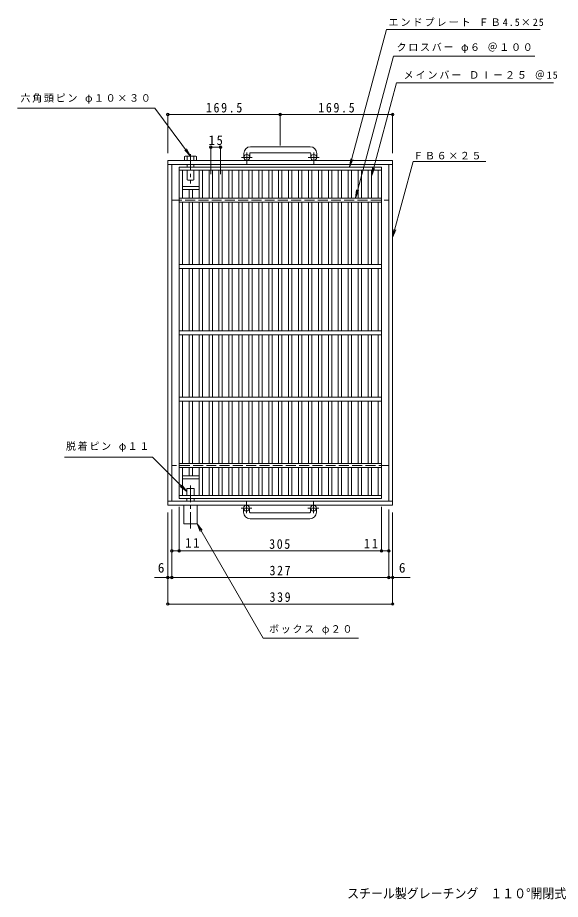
# Model space of a CAD drawing. Units: millimetres, scale not verified. Extents: x -920 to 896, y -688 to 667.
# Drawn here: x -920 to -102, y -663 to 667 of the extents above; entities that cross this region are included whole.
import ezdxf
from ezdxf.enums import TextEntityAlignment as Align

# ---------------------------------------------------------------- set-up
doc = ezdxf.new("R2010")
doc.units = ezdxf.units.MM
doc.header["$LTSCALE"] = 5
doc.header["$PDMODE"] = 32
doc.header["$PDSIZE"] = 4
doc.linetypes.add('CHAIN1', pattern=[8, 5, -1, 1, -1])
doc.linetypes.add('DASHED3', pattern=[4, 3, -1])
for name, color, linetype, lineweight in [('1-1_1-1ﾚｲﾔ', 2, 'Continuous', 9), ('1-2_1-2ﾚｲﾔ', 3, 'Continuous', 9), ('1-4_1-4ﾚｲﾔ', 7, 'Continuous', 9), ('1-5_1-5ﾚｲﾔ', 7, 'Continuous', 9), ('1-9', 4, 'Continuous', 9)]:
    doc.layers.add(name, color=color, linetype=linetype, lineweight=lineweight)
doc.layers.add('F-5_F-5ﾚｲﾔ', color=2, linetype='Continuous')
doc.styles.add('ＭＳ ゴシック', font='')
doc.styles.get('ＭＳ ゴシック').set_extended_font_data('MS Gothic')

msp = doc.modelspace()

# ---------------------------------------------------------------- linework, layer by layer
at = {"layer": '1-1_1-1ﾚｲﾔ'}
for p, q in [((-479.073, 472.451), (-569.073, 472.451)), ((-579.073, 462.451), (-579.073, 456.351)), ((-570.073, 462.451), (-570.073, 456.351)), ((-569.073, 463.451), (-479.073, 463.451)), ((-478.073, 462.451), (-478.073, 456.351)), ((-469.073, 462.451), (-469.073, 456.351)), ((-693.573, 451.851), (-693.573, -68.148)), ((-693.573, 451.851), (-354.573, 451.851)), ((-693.573, 445.851), (-354.573, 445.851)), ((-687.573, 445.851), (-687.573, -62.148)), ((-360.573, 445.851), (-360.573, -62.148)), ((-354.573, 451.851), (-354.573, -68.148)), ((-693.573, -62.148), (-354.573, -62.148)), ((-693.573, -68.148), (-354.573, -68.148)), ((-579.573, -78.749), (-579.573, -72.649)), ((-570.573, -78.749), (-570.573, -72.649)), ((-569.573, -79.749), (-479.573, -79.749)), ((-478.573, -78.749), (-478.573, -72.649)), ((-469.573, -78.749), (-469.573, -72.649)), ((-479.573, -88.749), (-569.573, -88.749))]:
    msp.add_line(p, q, dxfattribs=at)
at = {"layer": '1-1_1-1ﾚｲﾔ', "linetype": 'CHAIN1'}
for p, q in [((-566.41, 456.351), (-582.817, 456.351)), ((-574.573, 446.744), (-574.573, 463.842)), ((-465.41, 456.351), (-481.817, 456.351)), ((-473.573, 446.744), (-473.573, 463.842)), ((-575.073, -63.042), (-575.073, -80.139)), ((-474.073, -63.042), (-474.073, -80.139)), ((-566.91, -72.649), (-583.317, -72.649)), ((-465.91, -72.649), (-482.317, -72.649))]:
    msp.add_line(p, q, dxfattribs=at)
at = {"layer": '1-1_1-1ﾚｲﾔ', "linetype": 'DASHED3'}
for p, q in [((-687.573, 391.852), (-360.573, 391.852)), ((-360.573, -8.149), (-687.573, -8.149))]:
    msp.add_line(p, q, dxfattribs=at)
at = {"layer": '1-1_1-1ﾚｲﾔ'}
for centre in [(-574.573, 456.351), (-473.573, 456.351), (-575.073, -72.649), (-474.073, -72.649)]:
    msp.add_circle(centre, 4.5, dxfattribs=at)
for centre, radius, start, end in [((-569.073, 462.451), 10, 90, 180), ((-479.073, 462.451), 10, 0, 90), ((-569.073, 462.451), 1, 90, 180), ((-479.073, 462.451), 1, 0, 90), ((-569.573, -78.749), 10, 180, 270), ((-569.573, -78.749), 1, 180, 270), ((-479.573, -78.749), 10, 270, 0), ((-479.573, -78.749), 1, 270, 0)]:
    msp.add_arc(centre, radius, start, end, dxfattribs=at)
at = {"layer": '1-2_1-2ﾚｲﾔ'}
for p, q in [((-676.573, -58.149), (-676.573, 441.852)), ((-676.573, 441.852), (-371.573, 441.852)), ((-371.573, -58.149), (-371.573, 441.852)), ((-676.573, 437.351), (-371.573, 437.351)), ((-671.573, 394.851), (-671.573, 437.351)), ((-646.573, 394.851), (-646.573, 437.351)), ((-641.573, 394.851), (-641.573, 437.351)), ((-631.573, 394.851), (-631.573, 437.351)), ((-626.573, 394.851), (-626.573, 437.351)), ((-616.573, 394.851), (-616.573, 437.351)), ((-611.573, 394.851), (-611.573, 437.351)), ((-601.573, 394.851), (-601.573, 437.351)), ((-596.573, 394.851), (-596.573, 437.351)), ((-586.573, 394.851), (-586.573, 437.351)), ((-581.573, 394.851), (-581.573, 437.351)), ((-571.573, 394.851), (-571.573, 437.351)), ((-566.573, 394.851), (-566.573, 437.351)), ((-556.573, 394.851), (-556.573, 437.351)), ((-551.573, 394.851), (-551.573, 437.351)), ((-541.573, 394.851), (-541.573, 437.351)), ((-536.573, 394.851), (-536.573, 437.351)), ((-526.573, 394.851), (-526.573, 437.351)), ((-521.573, 394.851), (-521.573, 437.351)), ((-511.573, 394.851), (-511.573, 437.351)), ((-506.573, 394.851), (-506.573, 437.351)), ((-496.573, 394.851), (-496.573, 437.351)), ((-491.573, 394.851), (-491.573, 437.351)), ((-481.573, 394.851), (-481.573, 437.351)), ((-476.573, 394.851), (-476.573, 437.351)), ((-466.573, 394.851), (-466.573, 437.351)), ((-461.573, 394.851), (-461.573, 437.351)), ((-451.573, 394.851), (-451.573, 437.351)), ((-446.573, 394.851), (-446.573, 437.351)), ((-436.573, 394.851), (-436.573, 437.351)), ((-431.573, 394.851), (-431.573, 437.351)), ((-421.573, 394.851), (-421.573, 437.351)), ((-416.573, 394.851), (-416.573, 437.351)), ((-406.573, 394.851), (-406.573, 437.351)), ((-401.573, 394.851), (-401.573, 437.351)), ((-391.573, 394.851), (-391.573, 437.351)), ((-386.573, 394.851), (-386.573, 437.351)), ((-376.573, 394.851), (-376.573, 437.351)), ((-661.573, 394.851), (-661.573, 407.852)), ((-656.573, 394.851), (-656.573, 407.852)), ((-371.573, 394.851), (-676.573, 394.851)), ((-371.573, 388.851), (-676.573, 388.851)), ((-671.573, 294.851), (-671.573, 388.851)), ((-661.573, 294.851), (-661.573, 388.851)), ((-656.573, 294.851), (-656.573, 388.851)), ((-646.573, 294.851), (-646.573, 388.851)), ((-641.573, 294.851), (-641.573, 388.851)), ((-631.573, 294.851), (-631.573, 388.851)), ((-626.573, 294.851), (-626.573, 388.851)), ((-616.573, 294.851), (-616.573, 388.851)), ((-611.573, 294.851), (-611.573, 388.851)), ((-601.573, 294.851), (-601.573, 388.851)), ((-596.573, 294.851), (-596.573, 388.851)), ((-586.573, 294.851), (-586.573, 388.851)), ((-581.573, 294.851), (-581.573, 388.851)), ((-571.573, 294.851), (-571.573, 388.851)), ((-566.573, 294.851), (-566.573, 388.851)), ((-556.573, 294.851), (-556.573, 388.851)), ((-551.573, 294.851), (-551.573, 388.851)), ((-541.573, 294.851), (-541.573, 388.851)), ((-536.573, 294.851), (-536.573, 388.851)), ((-526.573, 294.851), (-526.573, 388.851)), ((-521.573, 294.851), (-521.573, 388.851)), ((-511.573, 294.851), (-511.573, 388.851)), ((-506.573, 294.851), (-506.573, 388.851)), ((-496.573, 294.851), (-496.573, 388.851)), ((-491.573, 294.851), (-491.573, 388.851)), ((-481.573, 294.851), (-481.573, 388.851)), ((-476.573, 294.851), (-476.573, 388.851)), ((-466.573, 294.851), (-466.573, 388.851)), ((-461.573, 294.851), (-461.573, 388.851)), ((-451.573, 294.851), (-451.573, 388.851)), ((-446.573, 294.851), (-446.573, 388.851)), ((-436.573, 294.851), (-436.573, 388.851)), ((-431.573, 294.851), (-431.573, 388.851)), ((-421.573, 294.851), (-421.573, 388.851)), ((-416.573, 294.851), (-416.573, 388.851)), ((-406.573, 294.851), (-406.573, 388.851)), ((-401.573, 294.851), (-401.573, 388.851)), ((-391.573, 294.851), (-391.573, 388.851)), ((-386.573, 294.851), (-386.573, 388.851)), ((-376.573, 294.851), (-376.573, 388.851)), ((-371.573, 294.851), (-676.573, 294.851)), ((-371.573, 288.851), (-676.573, 288.851)), ((-671.573, 194.851), (-671.573, 288.851)), ((-661.573, 194.851), (-661.573, 288.851)), ((-656.573, 194.851), (-656.573, 288.851)), ((-646.573, 194.851), (-646.573, 288.851)), ((-641.573, 194.851), (-641.573, 288.851)), ((-631.573, 194.851), (-631.573, 288.851)), ((-626.573, 194.851), (-626.573, 288.851)), ((-616.573, 194.851), (-616.573, 288.851)), ((-611.573, 194.851), (-611.573, 288.851)), ((-601.573, 194.851), (-601.573, 288.851)), ((-596.573, 194.851), (-596.573, 288.851)), ((-586.573, 194.851), (-586.573, 288.851)), ((-581.573, 194.851), (-581.573, 288.851)), ((-571.573, 194.851), (-571.573, 288.851)), ((-566.573, 194.851), (-566.573, 288.851)), ((-556.573, 194.851), (-556.573, 288.851)), ((-551.573, 194.851), (-551.573, 288.851)), ((-541.573, 194.851), (-541.573, 288.851)), ((-536.573, 194.851), (-536.573, 288.851)), ((-526.573, 194.851), (-526.573, 288.851)), ((-521.573, 194.851), (-521.573, 288.851)), ((-511.573, 194.851), (-511.573, 288.851)), ((-506.573, 194.851), (-506.573, 288.851)), ((-496.573, 194.851), (-496.573, 288.851)), ((-491.573, 194.851), (-491.573, 288.851)), ((-481.573, 194.851), (-481.573, 288.851)), ((-476.573, 194.851), (-476.573, 288.851)), ((-466.573, 194.851), (-466.573, 288.851)), ((-461.573, 194.851), (-461.573, 288.851)), ((-451.573, 194.851), (-451.573, 288.851)), ((-446.573, 194.851), (-446.573, 288.851)), ((-436.573, 194.851), (-436.573, 288.851)), ((-431.573, 194.851), (-431.573, 288.851)), ((-421.573, 194.851), (-421.573, 288.851)), ((-416.573, 194.851), (-416.573, 288.851)), ((-406.573, 194.851), (-406.573, 288.851)), ((-401.573, 194.851), (-401.573, 288.851)), ((-391.573, 194.851), (-391.573, 288.851)), ((-386.573, 194.851), (-386.573, 288.851)), ((-376.573, 194.851), (-376.573, 288.851)), ((-371.573, 194.851), (-676.573, 194.851)), ((-371.573, 188.851), (-676.573, 188.851)), ((-671.573, 94.851), (-671.573, 188.851)), ((-661.573, 94.851), (-661.573, 188.851)), ((-656.573, 94.851), (-656.573, 188.851)), ((-646.573, 94.851), (-646.573, 188.851)), ((-641.573, 94.851), (-641.573, 188.851)), ((-631.573, 94.851), (-631.573, 188.851)), ((-626.573, 94.851), (-626.573, 188.851)), ((-616.573, 94.851), (-616.573, 188.851)), ((-611.573, 94.851), (-611.573, 188.851)), ((-601.573, 94.851), (-601.573, 188.851)), ((-596.573, 94.851), (-596.573, 188.851)), ((-586.573, 94.851), (-586.573, 188.851)), ((-581.573, 94.851), (-581.573, 188.851)), ((-571.573, 94.851), (-571.573, 188.851)), ((-566.573, 94.851), (-566.573, 188.851)), ((-556.573, 94.851), (-556.573, 188.851)), ((-551.573, 94.851), (-551.573, 188.851)), ((-541.573, 94.851), (-541.573, 188.851)), ((-536.573, 94.851), (-536.573, 188.851)), ((-526.573, 94.851), (-526.573, 188.851)), ((-521.573, 94.851), (-521.573, 188.851)), ((-511.573, 94.851), (-511.573, 188.851)), ((-506.573, 94.851), (-506.573, 188.851)), ((-496.573, 94.851), (-496.573, 188.851)), ((-491.573, 94.851), (-491.573, 188.851)), ((-481.573, 94.851), (-481.573, 188.851)), ((-476.573, 94.851), (-476.573, 188.851)), ((-466.573, 94.851), (-466.573, 188.851)), ((-461.573, 94.851), (-461.573, 188.851)), ((-451.573, 94.851), (-451.573, 188.851)), ((-446.573, 94.851), (-446.573, 188.851)), ((-436.573, 94.851), (-436.573, 188.851)), ((-431.573, 94.851), (-431.573, 188.851)), ((-421.573, 94.851), (-421.573, 188.851)), ((-416.573, 94.851), (-416.573, 188.851)), ((-406.573, 94.851), (-406.573, 188.851)), ((-401.573, 94.851), (-401.573, 188.851)), ((-391.573, 94.851), (-391.573, 188.851)), ((-386.573, 94.851), (-386.573, 188.851)), ((-376.573, 94.851), (-376.573, 188.851)), ((-371.573, 94.851), (-676.573, 94.851)), ((-371.573, 88.851), (-676.573, 88.851)), ((-671.573, -5.149), (-671.573, 88.851)), ((-661.573, -5.149), (-661.573, 88.851)), ((-656.573, -5.149), (-656.573, 88.851)), ((-646.573, -5.149), (-646.573, 88.851)), ((-641.573, -5.149), (-641.573, 88.851)), ((-631.573, -5.149), (-631.573, 88.851)), ((-626.573, -5.149), (-626.573, 88.851)), ((-616.573, -5.149), (-616.573, 88.851)), ((-611.573, -5.149), (-611.573, 88.851)), ((-601.573, -5.149), (-601.573, 88.851)), ((-596.573, -5.149), (-596.573, 88.851)), ((-586.573, -5.149), (-586.573, 88.851)), ((-581.573, -5.149), (-581.573, 88.851)), ((-571.573, -5.149), (-571.573, 88.851)), ((-566.573, -5.149), (-566.573, 88.851)), ((-556.573, -5.149), (-556.573, 88.851)), ((-551.573, -5.149), (-551.573, 88.851)), ((-541.573, -5.149), (-541.573, 88.851)), ((-536.573, -5.149), (-536.573, 88.851)), ((-526.573, -5.149), (-526.573, 88.851)), ((-521.573, -5.149), (-521.573, 88.851)), ((-511.573, -5.149), (-511.573, 88.851)), ((-506.573, -5.149), (-506.573, 88.851)), ((-496.573, -5.149), (-496.573, 88.851)), ((-491.573, -5.149), (-491.573, 88.851)), ((-481.573, -5.149), (-481.573, 88.851)), ((-476.573, -5.149), (-476.573, 88.851)), ((-466.573, -5.149), (-466.573, 88.851)), ((-461.573, -5.149), (-461.573, 88.851)), ((-451.573, -5.149), (-451.573, 88.851)), ((-446.573, -5.149), (-446.573, 88.851)), ((-436.573, -5.149), (-436.573, 88.851)), ((-431.573, -5.149), (-431.573, 88.851)), ((-421.573, -5.149), (-421.573, 88.851)), ((-416.573, -5.149), (-416.573, 88.851)), ((-406.573, -5.149), (-406.573, 88.851)), ((-401.573, -5.149), (-401.573, 88.851)), ((-391.573, -5.149), (-391.573, 88.851)), ((-386.573, -5.149), (-386.573, 88.851)), ((-376.573, -5.149), (-376.573, 88.851)), ((-371.573, -5.149), (-676.573, -5.149)), ((-371.573, -11.149), (-676.573, -11.149)), ((-671.573, -53.649), (-671.573, -11.149)), ((-661.573, -24.15), (-661.573, -11.149)), ((-656.573, -24.15), (-656.573, -11.149)), ((-646.573, -53.649), (-646.573, -11.149)), ((-641.573, -53.649), (-641.573, -11.149)), ((-631.573, -53.649), (-631.573, -11.149)), ((-626.573, -53.649), (-626.573, -11.149)), ((-616.573, -53.649), (-616.573, -11.149)), ((-611.573, -53.649), (-611.573, -11.149)), ((-601.573, -53.649), (-601.573, -11.149)), ((-596.573, -53.649), (-596.573, -11.149)), ((-586.573, -53.649), (-586.573, -11.149)), ((-581.573, -53.649), (-581.573, -11.149)), ((-571.573, -53.649), (-571.573, -11.149)), ((-566.573, -53.649), (-566.573, -11.149)), ((-556.573, -53.649), (-556.573, -11.149)), ((-551.573, -53.649), (-551.573, -11.149)), ((-541.573, -53.649), (-541.573, -11.149)), ((-536.573, -53.649), (-536.573, -11.149)), ((-526.573, -53.649), (-526.573, -11.149)), ((-521.573, -53.649), (-521.573, -11.149)), ((-511.573, -53.649), (-511.573, -11.149)), ((-506.573, -53.649), (-506.573, -11.149)), ((-496.573, -53.649), (-496.573, -11.149)), ((-491.573, -53.649), (-491.573, -11.149)), ((-481.573, -53.649), (-481.573, -11.149)), ((-476.573, -53.649), (-476.573, -11.149)), ((-466.573, -53.649), (-466.573, -11.149)), ((-461.573, -53.649), (-461.573, -11.149)), ((-451.573, -53.649), (-451.573, -11.149)), ((-446.573, -53.649), (-446.573, -11.149)), ((-436.573, -53.649), (-436.573, -11.149)), ((-431.573, -53.649), (-431.573, -11.149)), ((-421.573, -53.649), (-421.573, -11.149)), ((-416.573, -53.649), (-416.573, -11.149)), ((-406.573, -53.649), (-406.573, -11.149)), ((-401.573, -53.649), (-401.573, -11.149)), ((-391.573, -53.649), (-391.573, -11.149)), ((-386.573, -53.649), (-386.573, -11.149)), ((-376.573, -53.649), (-376.573, -11.149)), ((-371.573, -53.649), (-676.573, -53.649)), ((-371.573, -58.149), (-676.573, -58.149))]:
    msp.add_line(p, q, dxfattribs=at)
at = {"layer": '1-2_1-2ﾚｲﾔ', "color": 4}
for p, q in [((-671.573, 412.352), (-646.573, 412.352)), ((-671.573, 407.852), (-646.573, 407.852)), ((-671.573, -24.15), (-646.573, -24.15)), ((-671.573, -28.65), (-646.573, -28.65))]:
    msp.add_line(p, q, dxfattribs=at)
at = {"layer": '1-4_1-4ﾚｲﾔ'}
for p, q in [((-693.573, 462.851), (-693.573, 522.451)), ((-693.573, 520.951), (-354.573, 520.951)), ((-524.073, 474.451), (-524.073, 522.451)), ((-354.573, 462.851), (-354.573, 522.451)), ((-629.073, 430.978), (-629.073, 473.282)), ((-629.073, 471.782), (-614.133, 471.782)), ((-614.133, 430.978), (-614.133, 473.282)), ((-693.573, -79.148), (-693.573, -218.749)), ((-687.573, -74.648), (-687.573, -178.749)), ((-676.573, -70.649), (-676.573, -138.749)), ((-371.573, -70.649), (-371.573, -138.749)), ((-360.573, -74.648), (-360.573, -178.749)), ((-354.573, -79.148), (-354.573, -218.749)), ((-687.573, -137.249), (-360.573, -137.249)), ((-714.004, -177.249), (-328.195, -177.249)), ((-693.573, -217.249), (-354.573, -217.249))]:
    msp.add_line(p, q, dxfattribs=at)
for p in [(-693.573, 520.951), (-524.073, 520.951), (-354.573, 520.951), (-629.073, 471.782), (-614.133, 471.782), (-687.573, -137.249), (-676.573, -137.249), (-371.573, -137.249), (-360.573, -137.249), (-693.573, -177.249), (-687.573, -177.249), (-360.573, -177.249), (-354.573, -177.249), (-693.573, -217.249), (-354.573, -217.249)]:
    msp.add_point(p, dxfattribs=at)
at = {"layer": '1-5_1-5ﾚｲﾔ'}
for p, q in [((-348.817, 569.098), (-112.005, 569.098)), ((-920.31, 530.552), (-713.114, 530.552)), ((-659.573, 458.251), (-665.637, 469.182)), ((-419.494, 441.852), (-417.862, 454.245)), ((-419.494, 441.852), (-414.71, 453.4)), ((-386.573, 428.189), (-381.789, 439.737)), ((-410.873, 394.851), (-409.241, 407.244)), ((-410.873, 394.851), (-406.089, 406.4)), ((-354.573, 335.355), (-352.941, 347.748)), ((-354.573, 335.355), (-349.789, 346.904)), ((-665.073, -47.648), (-672.682, -37.732)), ((-665.073, -47.648), (-674.99, -40.039)), ((-649.573, -96.149), (-641.963, -106.065)), ((-649.573, -96.149), (-644.789, -107.697)), ((-649.573, -96.149), (-549.922, -268.749)), ((-549.922, -268.749), (-406.188, -268.749))]:
    msp.add_line(p, q, dxfattribs=at)
for points in [[(-419.494, 441.852), (-363.962, 649.098), (-132.241, 649.098)], [(-410.873, 394.851), (-353.466, 609.098), (-139.953, 609.098)], [(-348.817, 569.098), (-386.573, 428.189), (-384.941, 440.582)], [(-713.114, 530.552), (-659.573, 458.251), (-668.26, 467.24)], [(-354.573, 335.355), (-323.76, 450.351), (-214.056, 450.351)], [(-665.073, -47.648), (-717.073, 4.352), (-849.366, 4.352)]]:
    msp.add_lwpolyline(points, dxfattribs=at)
at = {"layer": '1-9'}
for p, q in [((-668.458, 457.508), (-668.458, 451.851)), ((-666.515, 458.251), (-652.631, 458.251)), ((-664.573, 451.851), (-664.573, 457.508)), ((-654.573, 451.851), (-654.573, 457.508)), ((-650.688, 457.508), (-650.688, 451.851)), ((-664.573, 441.852), (-664.573, 445.851)), ((-654.573, 441.852), (-654.573, 445.851)), ((-664.573, 422.663), (-664.573, 437.351)), ((-654.573, 422.663), (-654.573, 437.351)), ((-663.761, 421.851), (-664.573, 422.663)), ((-655.385, 421.851), (-663.761, 421.851)), ((-655.385, 421.851), (-654.573, 422.663)), ((-654.073, -43.149), (-665.073, -43.149)), ((-665.073, -53.649), (-665.073, -43.149)), ((-654.073, -53.649), (-654.073, -43.149)), ((-665.073, -62.148), (-665.073, -58.149)), ((-654.073, -62.148), (-654.073, -58.149)), ((-669.573, -68.149), (-669.573, -96.149)), ((-649.573, -68.149), (-649.573, -96.149)), ((-649.573, -96.149), (-669.573, -96.149))]:
    msp.add_line(p, q, dxfattribs=at)
at = {"layer": '1-9', "linetype": 'CHAIN1'}
for p, q in [((-659.573, 461.45), (-659.573, 416.818)), ((-659.573, -103.599), (-659.573, -35.253))]:
    msp.add_line(p, q, dxfattribs=at)
at = {"layer": '1-9'}
for centre, radius, start, end in [((-666.515, 455.341), 2.91, 48.12389, 131.8763), ((-659.573, 441.061), 17.19, 73.09029, 106.90971), ((-652.631, 455.341), 2.91, 48.1237, 131.87611)]:
    msp.add_arc(centre, radius, start, end, dxfattribs=at)

# ---------------------------------------------------------------- texts
at = {"layer": '1-4_1-4ﾚｲﾔ', "color": 2, "style": 'ＭＳ ゴシック'}
for p in [(-708.861, -174.249), (-345.17, -174.249)]:
    msp.add_text('6', height=14.66, dxfattribs=at).set_placement(p, align=Align.BOTTOM_LEFT)
at = {"layer": '1-4_1-4ﾚｲﾔ', "color": 2, "char_height": 14.66, "attachment_point": 7, "style": 'ＭＳ ゴシック'}
for s, insert in [('\\T1.28;\\W0.9;169.5', (-636.323, 523.951)), ('\\T1.28;\\W0.9;169.5', (-466.823, 523.951)), ('\\T1.27;\\W0.95;15', (-632.228, 474.782)), ('\\T1.27;\\W0.95;11', (-667.479, -132.249)), ('\\T1.27;\\W0.9;305', (-540.823, -134.249)), ('\\T1.27;\\W0.95;11', (-398.149, -133.421)), ('\\T1.27;\\W0.9;327', (-540.323, -174.249)), ('\\T1.27;\\W0.9;339', (-540.323, -214.249))]:
    msp.add_mtext(s, dxfattribs=dict(at, insert=insert))
at = {"layer": '1-5_1-5ﾚｲﾔ', "char_height": 11, "attachment_point": 7, "style": 'ＭＳ ゴシック'}
for s, insert in [('\\T1.21;エンドプレート\\~ＦＢ4.5×25', (-360.893, 654.098)), ('\\T1.18;クロスバー\\~φ６\\~＠１００', (-348.682, 614.098)), ('\\T1.2;メインバー\\~ＤⅠ－２５\\~＠15', (-338.047, 574.098)), ('\\T1.18;六角頭ピン\\~φ１０×３０', (-915.99, 537.398)), ('\\T1.17;ＦＢ６×２５', (-323.299, 453.231)), ('\\T1.18;脱着ピン\\~φ１１', (-847.367, 12.306)), ('\\T1.18;ボックス\\~φ２０', (-541.011, -263.513))]:
    msp.add_mtext(s, dxfattribs=dict(at, insert=insert))
at = {"layer": 'F-5_F-5ﾚｲﾔ', "style": 'ＭＳ ゴシック', "width": 0.9}
msp.add_text('スチール製グレーチング\u3000１１０°開閉式\u3000細目滑り止め模様付', height=14.66, dxfattribs=at).set_placement((-423.256, -665.515), align=Align.BOTTOM_LEFT)

doc.saveas('drawing.dxf')
